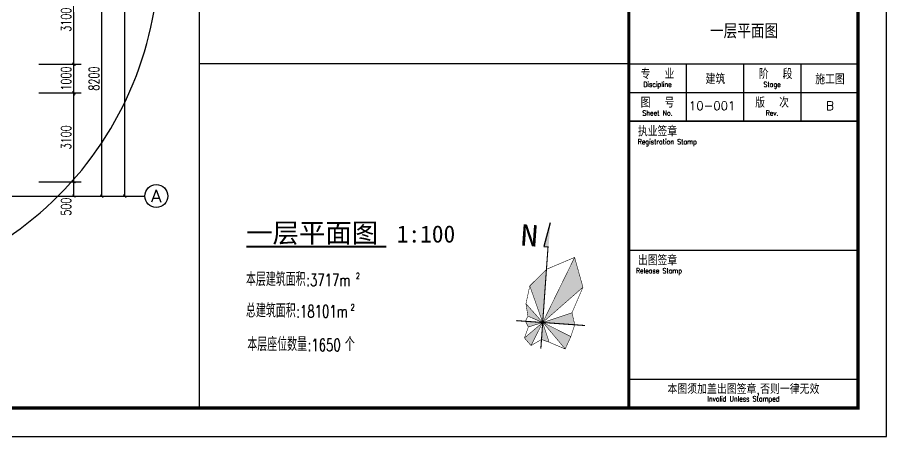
# Model space of a CAD drawing. Header units: millimetres. Extents: x 0 to 118900, y 0 to 84100.
# Drawn here: x 88548 to 118900, y 0 to 14623 of the extents above; entities that cross this region are included whole.
import ezdxf
from ezdxf.enums import TextEntityAlignment as Align

# ---------------------------------------------------------------- set-up
doc = ezdxf.new("R2010")
doc.units = ezdxf.units.MM
doc.linetypes.add('DOTE', pattern=[2.42, 2, -0.2, 0.02, -0.2])
for name, color, linetype in [('AXIS', 3, 'Continuous'), ('AXIS_TEXT', 7, 'Continuous'), ('DIM_SYMB', 3, 'Continuous'), ('DOTE', 1, 'DOTE'), ('PUB_DIM', 3, 'Continuous'), ('PUB_TEXT', 7, 'Continuous'), ('RD-侧石线', 9, 'Continuous'), ('图框', 7, 'Continuous')]:
    doc.layers.add(name, color=color, linetype=linetype)
doc.styles.add('_TCH_AXIS', font='COMPLEX', dxfattribs={"bigfont": 'GBCBIG'})
doc.styles.add('_TCH_DIM', font='SIMPLEX', dxfattribs={"bigfont": 'GBCBIG'})
doc.styles.add('COMPLEX', font='COMPLEX')
doc.styles.add('DIM_FONT', font='SIMPLEX', dxfattribs={"width": 0.7, "bigfont": 'GBCBIG'})
doc.styles.add('TKZ1_tjhts.shx', font='tjromant.shx', dxfattribs={"bigfont": 'tjhts.shx'})
doc.styles.add('TKZ2_tjkts.shx', font='tjromant.shx', dxfattribs={"bigfont": 'tjkts.shx'})
doc.styles.add('竖标题', font='simhei.ttf')
doc.styles.add('黑体', font='simhei.ttf')
doc.dimstyles.new('_TCH_ARCH&&100', dxfattribs={"dimtxt": 350, "dimasz": 100, "dimexe": 250, "dimexo": 300, "dimgap": 100, "dimtad": 1, "dimdec": 0, "dimzin": 0, "dimdsep": 46, "dimtxsty": 'DIM_FONT', "dimblk": 'ARCHTICK', "dimcen": 0.09, "dimclrt": 7, "dimazin": 2, "dimtfac": 1, "dimtdec": 0, "dimtix": 1, "dimtmove": 2, "dimatfit": 3, "dimldrblk": 'ARCHTICK', "dimfxl": 1, "dimtolj": 1, "dimtzin": 0, "dimarcsym": 0})

# ---------------------------------------------------------------- blocks, each defined once
blk = doc.blocks.new('TJAD_TK_A0_A')
at = {"layer": '图框'}
for p, q in [((1188.88, 0.06), (1188.88, 841.06)), ((1098.88, 130.06), (1178.88, 130.06)), ((1118.88, 130.06), (1118.88, 110.06)), ((1138.88, 130.06), (1138.88, 110.06)), ((1158.88, 130.06), (1158.88, 110.06)), ((1098.88, 120.06), (1178.88, 120.06)), ((1098.88, 65.06), (1178.88, 65.06)), ((1098.88, 20.06), (1178.88, 20.06)), ((-0.12, 0.06), (1188.88, 0.06))]:
    blk.add_line(p, q, dxfattribs=at)
at = {"layer": '图框', "const_width": 1.2}
blk.add_lwpolyline([(1178.88, 10.06), (1178.88, 831.06), (24.88, 831.06), (24.88, 10.06)], close=True, dxfattribs=at)
at = {"layer": '图框'}
for points, const_width in [([(1098.88, 831.06), (1098.88, 10.06)], 1), ([(1098.88, 110.06), (1178.88, 110.06)], 0.6)]:
    blk.add_lwpolyline(points, dxfattribs=dict(at, const_width=const_width))
at = {"style": 'TKZ1_tjhts.shx'}
for tag, p, height, flags in [('ClientChinese_001', (977.79, 443.57), 5, 8), ('ClientChinese_002', (1013.71, 434.65), 5, 8), ('DescriptionChineseA_001', (1089.55, 425.89), 3.6, 8), ('RevA', (1115.23, 424.56), 3, 8), ('ProjectNameChinese_001', (992.73, 296.22), 5, 8), ('SubProjectChinese_001', (1095.02, 282.68), 3, 8), ('SubProjectNo', (1158.66, 271.34), 3, 8), ('ApprovedBy', (1120.43, 250.26), 3.6, 8), ('ApprovedBySignPos', (1139.55, 247.78), 3.6, 9), ('ReviewedBy', (1120.43, 240.36), 3.6, 8), ('ReviewedBySignPos', (1139.55, 238.08), 3.6, 9), ('CheckedBy', (1120.43, 230.63), 3.6, 8), ('CheckedBySignPos', (1138.96, 228.13), 3.6, 9), ('PrincipalInCharge1', (1120.43, 219.88), 3.6, 8), ('PrincipalInCharge1SignPos', (1138.79, 217.18), 3.6, 9), ('PrincipalInCharge2', (1120.43, 210.44), 3.6, 8), ('PrincipalInCharge2SignPos', (1138.61, 207.69), 3.6, 9), ('DisciplineResponsible1', (1120.43, 200.15), 3.6, 8), ('DisciplineResponsible1SignPos', (1139.16, 197.4), 3.6, 9), ('DisciplineResponsible2', (1120.43, 190.13), 3.6, 8), ('DisciplineResponsible2SignPos', (1138.95, 187.58), 3.6, 9), ('DesignedBy1', (1120.43, 180.47), 3.6, 8), ('DesignedBy1SignPos', (1138.5, 177.67), 3.6, 9), ('DesignedBy2', (1120.43, 169.78), 3.6, 8), ('DesignedBy2SignPos', (1138.65, 167.23), 3.6, 9), ('DrawnBy', (1120.43, 160.19), 3.6, 8), ('DrawnBySignPos', (1138.65, 157.82), 3.6, 9), ('DisciplineChinese', (1119.24, 125.84), 3.6, 8), ('StageChinese', (1158.76, 125.37), 3.6, 8), ('DisciplineEnglish', (1119.42, 122.2), 2.2, 8), ('StageEnglish', (1158.94, 121.73), 2.2, 8), ('SheetNo', (1118.87, 114.03), 3, 8), ('Rev2', (1158.86, 113.56), 3, 8)]:
    blk.add_attdef(tag, p, '', height=height, dxfattribs=dict(at, flags=flags))
at = {"style": 'TKZ1_tjhts.shx', "width": 0.7, "flags": 8}
for tag, p, height in [('DateA', (1099.36, 424.56), 3), ('ProjectNo', (1119.31, 270.56), 3), ('ApprovedByDate', (1159.94, 250.39), 3.6), ('ReviewedByDate', (1159.94, 241), 3.6), ('CheckedByDate', (1159.94, 230.41), 3.6), ('PrincipalInCharge1Date', (1159.94, 220.36), 3.6), ('PrincipalInCharge2Date', (1159.94, 210.61), 3.6), ('DisciplineResponsible1Date', (1159.94, 200.05), 3.6), ('DisciplineResponsible2Date', (1159.94, 190.43), 3.6), ('DesignedBy1Date', (1159.94, 179.93), 3.6), ('DesignedBy2Date', (1159.94, 169.41), 3.6), ('DrawnByDate', (1159.94, 159.78), 3.6)]:
    blk.add_attdef(tag, p, '', height=height, dxfattribs=at)
at = {"style": 'TKZ1_tjhts.shx', "flags": 8}
for tag, height, p in [('DescriptionEnglishA', 2.2, (1150.82, 423.33)), ('ClientEnglish', 3, (1139.46, 390.63)), ('ProjectNameEnglish', 3, (1142.02, 290.26)), ('SubProjectEnglish', 2.2, (1148.76, 279.65)), ('SheetTitleEnglish', 3, (1142.79, 135.3))]:
    blk.add_attdef(tag, text='', height=height, dxfattribs=at).set_placement(p, align=Align.MIDDLE_CENTER)
at = {"style": 'TKZ1_tjhts.shx', "flags": 9}
for tag, p in [('Electricity3SignPos', (15.68, 269.92)), ('ELV3SignPos', (23.47, 269.59)), ('Electricity2SignPos', (15.71, 253.14)), ('ELV2SignPos', (23.5, 252.81)), ('Electricity1SignPos', (15.63, 237.78)), ('ELV1SignPos', (23.42, 237.46)), ('HVAC3SignPos', (14.96, 205.89)), ('Power3SignPos', (23.18, 205.92)), ('Power2SignPos', (23.38, 189.51)), ('HVAC2SignPos', (15.13, 189.18)), ('HVAC1SignPos', (15.89, 173.16)), ('Power1SignPos', (23.75, 173.22)), ('Plumbing3SignPos', (16.07, 141.15)), ('Structure7SignPos', (23.2, 141.11)), ('Plumbing2SignPos', (14.83, 125.62)), ('Structure6SignPos', (23, 125.87)), ('Plumbing1SignPos', (15.66, 109.11)), ('Structure5SignPos', (23, 110.08)), ('Structure4SignPos', (23, 93.78)), ('Architecture3SignPos', (16.07, 77.07)), ('Structure3SignPos', (22.74, 77.47)), ('Architecture2SignPos', (15.8, 61.24)), ('Structure2SignPos', (23.12, 62.01)), ('Architecture1SignPos', (16.88, 45.06)), ('Structure1SignPos', (23.11, 45.86))]:
    blk.add_attdef(tag, p, '', height=2.5, rotation=90, dxfattribs=at)
at = {"style": 'TKZ1_tjhts.shx', "flags": 8}
blk.add_attdef('SheetTitleChinese', text='', height=5, dxfattribs=at).set_placement((1140.42, 148.12), align=Align.TOP_CENTER)
at = {"layer": '图框', "style": 'TKZ2_tjkts.shx'}
for s, height, p in [('专  业', 3.6, (1108.88, 126.6)), (' 阶  段', 3.6, (1148.88, 126.6)), ('图  号', 3.6, (1108.88, 116.6)), ('版  次', 3.6, (1148.88, 116.6)), ('执业签章', 3.6, (1108.88, 106.6)), ('出图签章', 3.6, (1108.88, 61.6)), ('本图须加盖出图签章,否则一律无效', 3, (1138.88, 16.48))]:
    blk.add_text(s, height=height, dxfattribs=at).set_placement(p, align=Align.MIDDLE_CENTER)
at = {"layer": '图框', "style": 'TKZ2_tjkts.shx', "width": 0.8}
for s, p in [('Discipline', (1108.88, 122.91)), ('Stage', (1148.88, 122.91)), ('Sheet No.', (1108.88, 112.91)), ('Rev.', (1148.88, 112.91)), ('Registration Stamp', (1112.29, 102.91)), ('Release Stamp', (1109.4, 57.91)), ('Invalid Unless Stamped', (1138.88, 13.23))]:
    blk.add_text(s, height=1.8, dxfattribs=at).set_placement(p, align=Align.MIDDLE_CENTER)
blk = doc.blocks.new('n')
at = {"layer": '图框', "ltscale": 0.25}
blk.add_hatch(color=256, dxfattribs=at).paths.add_polyline_path([(0.52, 117.68), (-4.04, 95.2), (0.52, 95.2)])
at = {"layer": '图框'}
blk.add_hatch(color=0, dxfattribs=at).paths.add_polyline_path([(35.27, 60.03), (25.51, 87.29), (0, 24.44)])
h = blk.add_hatch(color=0, dxfattribs=at)
h.paths.add_polyline_path([(30.12, 24.44), (26.73, 35.49), (0.18, 24.51), (0.26, 24.44)])
h.paths.add_polyline_path([(0.26, 24.44), (22.79, 1.2), (27.22, 13.14)])
h.paths.add_polyline_path([(0, 8.49), (7.28, 6.51), (0, 24.44)])
h.paths.add_polyline_path([(0, 24.44), (-16.03, 8.81), (-9.39, 2.17)])
h.paths.add_polyline_path([(0, 24.44), (-16.2, 24.44), (-13.08, 19.28)])
h.paths.add_polyline_path([(-14.27, 29.42), (0, 24.44), (-16.85, 40.83)])
h.paths.add_polyline_path([(0, 74.33), (-14.48, 57.73), (0, 24.44)])
at = {"layer": '图框', "ltscale": 0.25}
blk.add_lwpolyline([(0.52, 117.86), (-4.04, 95.37), (0.52, 95.37)], dxfattribs=at)
at = {"layer": '图框', "const_width": 1, "flags": 128}
for points in [[(0, 95.33), (0, 0)], [(-24.83, 24.44), (39.81, 24.44)]]:
    blk.add_lwpolyline(points, dxfattribs=at)
at = {"layer": '图框', "color": 0, "const_width": 0.5}
blk.add_lwpolyline([(-16.2, 24.44), (-14.27, 29.42), (-16.85, 40.83), (-14.48, 57.73), (0, 74.33), (25.51, 87.29), (35.27, 60.03), (26.73, 35.49), (30.12, 24.44), (27.22, 13.14), (22.79, 1.2), (7.28, 6.51), (0, 8.49), (-9.39, 2.17), (-16.03, 8.81), (-13.08, 19.28)], close=True, dxfattribs=at)
for points in [[(25.51, 87.29), (0, 24.44)], [(-14.48, 57.73), (0, 24.44)], [(35.27, 60.03), (0, 24.44)], [(-16.85, 40.83), (0, 24.44)], [(26.73, 35.49), (0, 24.44)], [(0, 24.44), (-16.03, 8.81)], [(-14.27, 29.42), (0, 24.44)], [(-13.08, 19.28), (0, 24.44)], [(-9.39, 2.17), (0, 24.44)], [(0, 24.44), (7.28, 6.51)], [(0.19, 24.51), (22.79, 1.2)], [(0.26, 24.44), (27.22, 13.14)]]:
    blk.add_lwpolyline(points, dxfattribs=at)
at = {"layer": '图框', "style": '竖标题', "width": 1.2}
blk.add_text('N', height=20, dxfattribs=at).set_placement((-26.28, 94.81))
blk = doc.blocks.new('_AXISO')
blk.add_circle((0, 0), 0.5)
at = {"layer": 'AXIS_TEXT', "style": 'COMPLEX', "width": 1.041667}
blk.add_attdef('A', text='', height=0.56, dxfattribs=at).set_placement((-0.25, -0.28), (0.25, -0.28), align=Align.FIT)
blk = doc.blocks.new('_ArchTick')
at = {"color": 0, "linetype": 'ByBlock', "const_width": 0.4}
blk.add_lwpolyline([(-0.5, -0.5), (0.5, 0.5)], dxfattribs=at)
blk = doc.blocks.new('*D77')
at = {"layer": 'AXIS', "color": 0, "lineweight": -2, "transparency": 16777216}
for p, q in [((796344, 1609853), (799594, 1609853)), ((799344, 1542653), (799344, 1609853)), ((796344, 1542653), (799594, 1542653))]:
    blk.add_line(p, q, dxfattribs=at)
at = {"layer": 'Defpoints', "color": 0, "transparency": 16777216}
for p in [(796044, 1609853), (799344, 1609853), (796044, 1542653)]:
    blk.add_point(p, dxfattribs=at)
at = {"layer": 'AXIS', "color": 0, "lineweight": -2, "transparency": 16777216, "xscale": 100, "yscale": 100, "zscale": 100}
for p, rotation in [((799344, 1609853), 90), ((799344, 1542653), 270)]:
    blk.add_blockref('_ArchTick', p, dxfattribs=dict(at, rotation=rotation))
at = {"layer": 'AXIS', "color": 7, "transparency": 16777216, "insert": (799069, 1576253), "char_height": 350, "attachment_point": 5, "rotation": 90, "style": 'DIM_FONT'}
blk.add_mtext('\\A1;67200', dxfattribs=at)
blk = doc.blocks.new('*D78')
at = {"layer": 'AXIS', "color": 0, "lineweight": -2, "transparency": 16777216}
for p, q in [((796344, 1550853), (798794, 1550853)), ((798544, 1542653), (798544, 1550853)), ((796344, 1542653), (798794, 1542653))]:
    blk.add_line(p, q, dxfattribs=at)
at = {"layer": 'Defpoints', "color": 0, "transparency": 16777216}
for p in [(796044, 1550853), (798544, 1550853), (796044, 1542653)]:
    blk.add_point(p, dxfattribs=at)
at = {"layer": 'AXIS', "color": 0, "lineweight": -2, "transparency": 16777216, "xscale": 100, "yscale": 100, "zscale": 100}
for p, rotation in [((798544, 1550853), 90), ((798544, 1542653), 270)]:
    blk.add_blockref('_ArchTick', p, dxfattribs=dict(at, rotation=rotation))
at = {"layer": 'AXIS', "color": 7, "transparency": 16777216, "insert": (798269, 1546753), "char_height": 350, "attachment_point": 5, "rotation": 90, "style": 'DIM_FONT'}
blk.add_mtext('\\A1;8200', dxfattribs=at)
blk = doc.blocks.new('*D221')
at = {"layer": 'Defpoints', "color": 0, "transparency": 16777216}
for p in [(88998, 8890), (90523, 8890), (88998, 8390)]:
    blk.add_point(p, dxfattribs=at)
at = {"layer": 'PUB_DIM', "color": 0, "lineweight": -2, "transparency": 16777216}
for p, q in [((89298, 8890), (90773, 8890)), ((90523, 8390), (90523, 8890)), ((89298, 8390), (90773, 8390))]:
    blk.add_line(p, q, dxfattribs=at)
at = {"layer": 'PUB_DIM', "color": 0, "lineweight": -2, "transparency": 16777216, "xscale": 100, "yscale": 100, "zscale": 100}
for p, rotation in [((90523, 8890), 90), ((90523, 8390), 270)]:
    blk.add_blockref('_ArchTick', p, dxfattribs=dict(at, rotation=rotation))
at = {"layer": 'PUB_DIM', "color": 7, "transparency": 16777216, "insert": (90248, 8020), "char_height": 350, "attachment_point": 5, "rotation": 90, "style": 'DIM_FONT'}
blk.add_mtext('\\A1;500', dxfattribs=at)
blk = doc.blocks.new('*D222')
at = {"layer": 'Defpoints', "color": 0, "transparency": 16777216}
for p in [(88998, 11990), (90523, 11990), (88998, 8890)]:
    blk.add_point(p, dxfattribs=at)
at = {"layer": 'PUB_DIM', "color": 0, "lineweight": -2, "transparency": 16777216}
for p, q in [((89298, 11990), (90773, 11990)), ((90523, 8890), (90523, 11990)), ((89298, 8890), (90773, 8890))]:
    blk.add_line(p, q, dxfattribs=at)
at = {"layer": 'PUB_DIM', "color": 0, "lineweight": -2, "transparency": 16777216, "xscale": 100, "yscale": 100, "zscale": 100}
for p, rotation in [((90523, 11990), 90), ((90523, 8890), 270)]:
    blk.add_blockref('_ArchTick', p, dxfattribs=dict(at, rotation=rotation))
at = {"layer": 'PUB_DIM', "color": 7, "transparency": 16777216, "insert": (90248, 10440), "char_height": 350, "attachment_point": 5, "rotation": 90, "style": 'DIM_FONT'}
blk.add_mtext('\\A1;3100', dxfattribs=at)
blk = doc.blocks.new('*D223')
at = {"layer": 'Defpoints', "color": 0, "transparency": 16777216}
for p in [(88998, 12990), (90523, 12990), (88998, 11990)]:
    blk.add_point(p, dxfattribs=at)
at = {"layer": 'PUB_DIM', "color": 0, "lineweight": -2, "transparency": 16777216}
for p, q in [((90523, 12990), (90523, 13090)), ((89298, 12990), (90773, 12990)), ((90523, 11990), (90523, 12990)), ((89298, 11990), (90773, 11990)), ((90523, 11990), (90523, 11890))]:
    blk.add_line(p, q, dxfattribs=at)
at = {"layer": 'PUB_DIM', "color": 0, "lineweight": -2, "transparency": 16777216, "xscale": 100, "yscale": 100, "zscale": 100}
for p, rotation in [((90523, 12990), 270), ((90523, 11990), 90)]:
    blk.add_blockref('_ArchTick', p, dxfattribs=dict(at, rotation=rotation))
at = {"layer": 'PUB_DIM', "color": 7, "transparency": 16777216, "insert": (90248, 12490), "char_height": 350, "attachment_point": 5, "rotation": 90, "style": 'DIM_FONT'}
blk.add_mtext('\\A1;1000', dxfattribs=at)
blk = doc.blocks.new('*D224')
at = {"layer": 'Defpoints', "color": 0, "transparency": 16777216}
for p in [(88998, 16090), (90523, 16090), (88998, 12990)]:
    blk.add_point(p, dxfattribs=at)
at = {"layer": 'PUB_DIM', "color": 0, "lineweight": -2, "transparency": 16777216}
for p, q in [((89298, 16090), (90773, 16090)), ((90523, 12990), (90523, 16090)), ((89298, 12990), (90773, 12990))]:
    blk.add_line(p, q, dxfattribs=at)
at = {"layer": 'PUB_DIM', "color": 0, "lineweight": -2, "transparency": 16777216, "xscale": 100, "yscale": 100, "zscale": 100}
for p, rotation in [((90523, 16090), 90), ((90523, 12990), 270)]:
    blk.add_blockref('_ArchTick', p, dxfattribs=dict(at, rotation=rotation))
at = {"layer": 'PUB_DIM', "color": 7, "transparency": 16777216, "insert": (90248, 14540), "char_height": 350, "attachment_point": 5, "rotation": 90, "style": 'DIM_FONT'}
blk.add_mtext('\\A1;3100', dxfattribs=at)
blk = doc.blocks.new('AXIS-NET-07')
at = {"layer": 'AXIS'}
blk.add_line((796044, 1542652.8), (800044, 1542652.8), dxfattribs=at)
at = {"layer": 'DOTE'}
blk.add_line((716444, 1542652.8), (796044, 1542652.8), dxfattribs=at)
at = {"layer": 'AXIS'}
ref = blk.add_blockref('_AXISO', (800444, 1542652.8), dxfattribs=dict(at, xscale=800, yscale=800, zscale=800))
ref.add_attrib('A', 'A', dxfattribs={"layer": 'AXIS_TEXT', "ltscale": 20, "height": 425.2, "style": '_TCH_AXIS'}).set_placement((800261.8, 1542440.2), (800626.2, 1542440.2), align=Align.FIT)
for p2, distance, picture, middle in [((796044, 1609852.8), -3300, '*D77', (799069, 1576252.8)), ((796044, 1550853), -2500, '*D78', (798269, 1546752.9))]:
    dim = blk.add_aligned_dim(p1=(796044, 1542652.8), p2=p2, distance=distance, dimstyle='_TCH_ARCH&&100', dxfattribs=at)
    dim.commit()
    dim.dimension.update_dxf_attribs({"geometry": picture, "text_midpoint": middle})

msp = doc.modelspace()

# ---------------------------------------------------------------- linework, layer by layer
at = {"layer": 'DIM_SYMB', "const_width": 70}
msp.add_lwpolyline([(96537, 6627.5), (101433.5, 6627.5)], dxfattribs=at)
at = {"layer": 'PUB_TEXT', "ltscale": 20}
for points in [[(94900, 83100), (94900, 1000)], [(109900, 13000), (94900, 13000)]]:
    msp.add_lwpolyline(points, dxfattribs=at)
at = {"layer": 'RD-侧石线'}
msp.add_lwpolyline([(2500, 4889.5), (81497.7, 4889.5, 0.415039), (93497.7, 16923.4), (93497.7, 19990, 0.4142005), (81497.7, 31989.5), (51597.7, 31989.5), (45797.6, 31989.5)], format="xyb", dxfattribs=at)

# ---------------------------------------------------------------- block references
at = {"layer": 'DOTE'}
msp.add_blockref('AXIS-NET-07', (-707046.5, -1534262.9), dxfattribs=at)
at = {"layer": '图框', "xscale": 100, "yscale": 100, "zscale": 100}
msp.add_blockref('TJAD_TK_A0_A', (12.1, -5.7), dxfattribs=at)
at = {"layer": '图框', "xscale": 37.28786018473385, "yscale": 37.28786018473385, "zscale": 37.28786018473385, "rotation": 355.9522835024453}
msp.add_blockref('n', (106826.3, 3070.9), dxfattribs=at)

# ---------------------------------------------------------------- texts
at = {"layer": 'PUB_TEXT', "style": '黑体'}
for s, height, p in [('一层平面图', 675.95, (96537, 6767.5)), ('1:100', 600.84, (101793.5, 6767.5))]:
    msp.add_text(s, height=height, dxfattribs=at).set_placement(p)
at = {"layer": 'PUB_TEXT', "color": 0, "style": '_TCH_DIM'}
for s, height, p in [('本层建筑面积', 482.27, (96529.3, 5248.8, 0)), ('总建筑面积', 482.27, (96529.3, 4154.3, 0)), ('本层座位数量', 482.27, (96576.7, 2980.9, 0)), ('个', 482.3, (99983.1, 2980.9, 0))]:
    msp.add_text(s, height=height, dxfattribs=at).set_placement(p)
at = {"layer": 'PUB_TEXT', "color": 0, "style": '_TCH_DIM', "width": 0.705882}
for s, height, p in [(':3717m', 425, (98635.6, 5248.8, 0)), ('2', 212.5, (100364.2, 5498.8, 0)), (':18101m', 425, (98284.6, 4154.3, 0)), ('2', 212.5, (100184.6, 4404.3, 0)), (':1650', 425, (98683.1, 2980.9, 0))]:
    msp.add_text(s, height=height, dxfattribs=at).set_placement(p)
at = {"layer": '图框', "style": 'TKZ1_tjhts.shx'}
for s, height, p in [('一层平面图', 500, (113922.2, 14141.6)), ('建筑', 360, (112922.2, 12479.5)), ('施工图', 360, (116922.2, 12470.5)), ('10-001', 300, (112807.4, 11542.4)), ('B', 300, (116922.2, 11542.4))]:
    msp.add_text(s, height=height, dxfattribs=at).set_placement(p, align=Align.MIDDLE_CENTER)

# ---------------------------------------------------------------- dimensions: what is measured, and where the dimension line sits
at = {"layer": 'PUB_DIM'}
for p1, p2, picture, middle in [((88997.6, 12989.9), (88997.6, 16089.9), '*D224', (90247.6, 14539.9)), ((88997.6, 11989.9), (88997.6, 12989.9), '*D223', (90247.6, 12489.9)), ((88997.6, 8889.9), (88997.6, 11989.9), '*D222', (90247.6, 10439.9))]:
    dim = msp.add_aligned_dim(p1=p1, p2=p2, distance=-1525, dimstyle='_TCH_ARCH&&100', dxfattribs=at)
    dim.commit()
    dim.dimension.update_dxf_attribs({"geometry": picture, "text_midpoint": middle})
dim = msp.add_linear_dim(base=(90522.6, 8889.9), p1=(88997.6, 8389.9), p2=(88997.6, 8889.9), angle=90, dimstyle='_TCH_ARCH&&100', dxfattribs=at)
dim.commit()
dim.dimension.update_dxf_attribs({"geometry": '*D221', "text_midpoint": (90247.6, 8019.9), "dimtype": 161})

doc.saveas('drawing.dxf')
